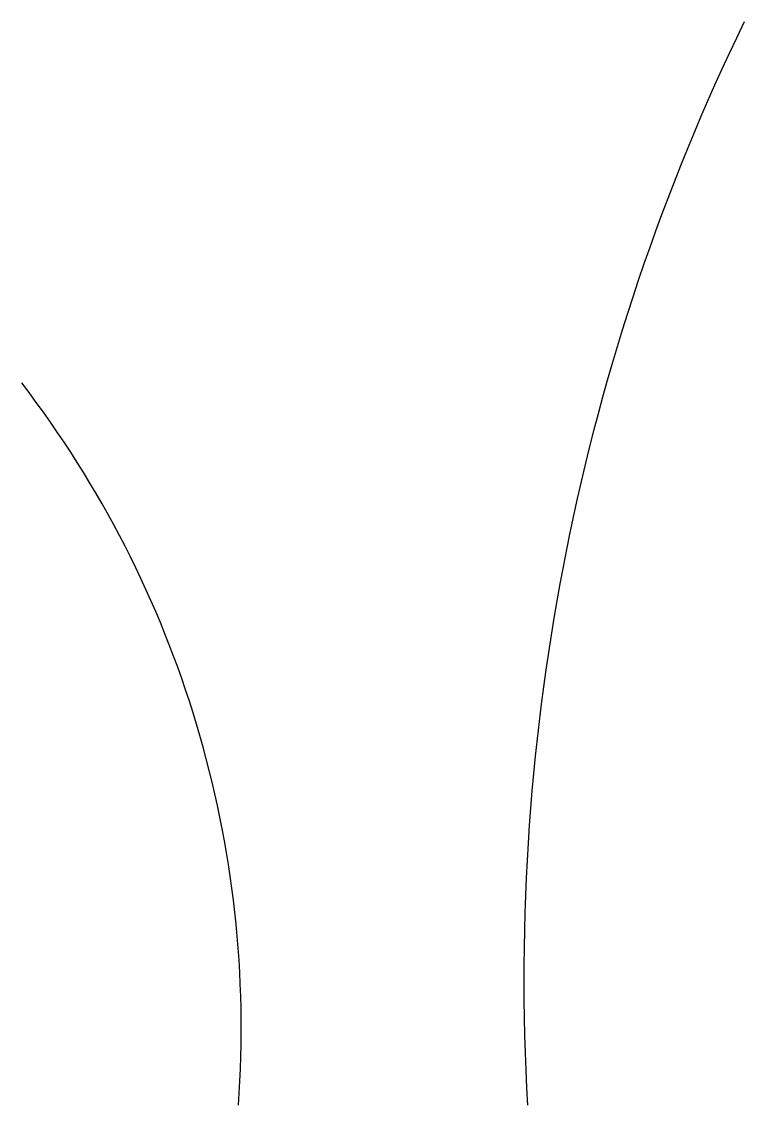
# Model space of a CAD drawing. Extents: x 0 to 2, y 0 to 3.
import ezdxf

# ---------------------------------------------------------------- set-up
doc = ezdxf.new("R2010")
doc.units = 0
doc.layers.get('0').update_dxf_attribs({"linetype": 'CONTINUOUS'})

msp = doc.modelspace()

# ---------------------------------------------------------------- linework, layer by layer
at = {"color": 0}
for centre, radius, start, end in [((7.45, 0.35), 6.0601, 154.06919, 183.31094), ((-2.325, 0.2125), 2.9327, 355.8448, 37.5537)]:
    msp.add_arc(centre, radius, start, end, dxfattribs=at)

doc.saveas('drawing.dxf')
